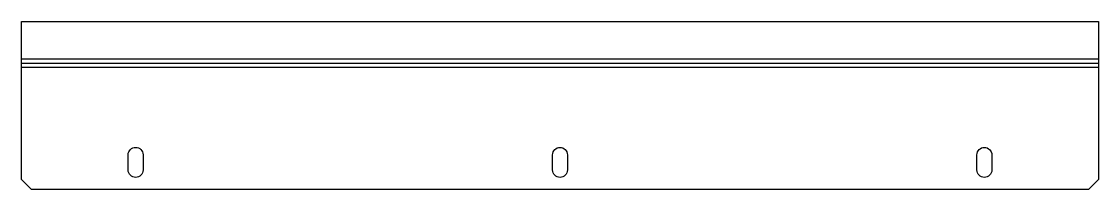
# Model space of a CAD drawing. Header units: millimetres. Extents: x -4 to 447, y 0 to 70.
import ezdxf

# ---------------------------------------------------------------- set-up
doc = ezdxf.new("R2010")
doc.units = ezdxf.units.MM

msp = doc.modelspace()

# ---------------------------------------------------------------- linework, layer by layer
at = {"layer": 'BEND'}
msp.add_line((-4.22, 52.95), (446.63, 52.95), dxfattribs=at)
at = {"layer": 'BEND_EXTENT'}
for p, q in [((-4.22, 54.8), (446.63, 54.8)), ((446.63, 51.1), (-4.22, 51.1))]:
    msp.add_line(p, q, dxfattribs=at)
at = {"layer": 'INTERIOR_PROFILES'}
for points in [[(40.42, 14.52, -1), (46.65, 14.52), (46.65, 8.17, -1), (40.42, 8.17)], [(224.32, 8.17, -1), (218.1, 8.17), (218.1, 14.52, -1), (224.32, 14.52)], [(395.77, 14.52, -1), (401.99, 14.52), (401.99, 8.17, -1), (395.77, 8.17)]]:
    msp.add_lwpolyline(points, format="xyb", close=True, dxfattribs=at)
at = {"layer": 'OUTER_PROFILES'}
msp.add_lwpolyline([(-4.22, 70.38), (446.63, 70.38), (446.63, 4.22), (442.42, 0), (0, 0), (-4.22, 4.22)], close=True, dxfattribs=at)

doc.saveas('drawing.dxf')
